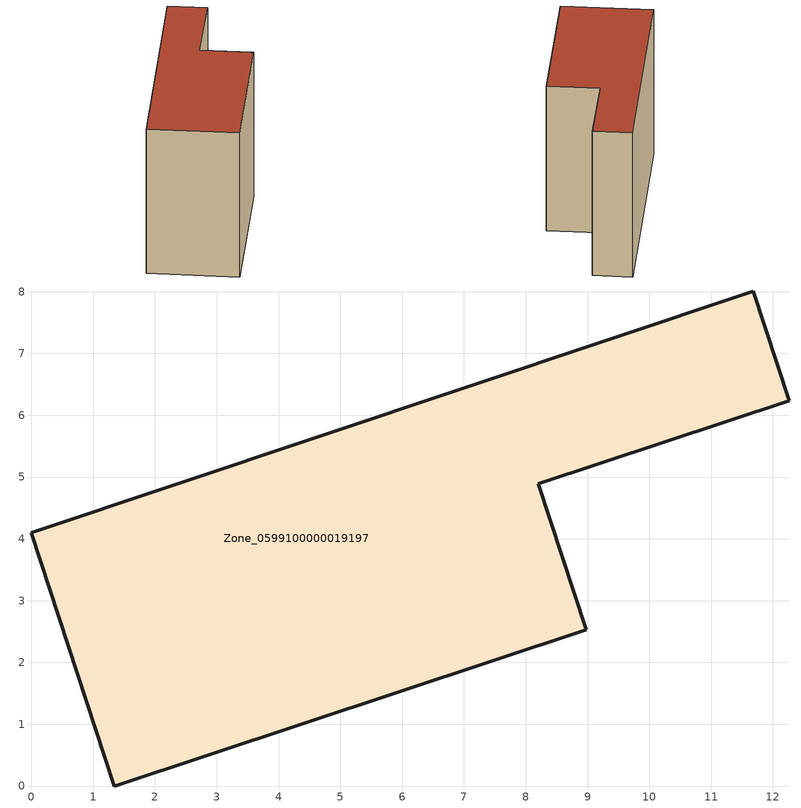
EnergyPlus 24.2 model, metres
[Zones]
Zone_0599100000019197
 floor ground (C_G): 0,4.1 11.68,8.01 12.26,6.23 8.2,4.89 8.98,2.53 1.34,0 z0
 wall outside (C_F): 1.34,0 8.98,2.53 8.2,4.89 12.26,6.23 11.68,8.01 0,4.1 1.34,0 z0:7.5
 roof outside (C_R): 11.68,8.01 0,4.1 1.34,0 8.98,2.53 8.2,4.89 12.26,6.23 z7.5
[BUILDING]
Pand.0599100000019197: North Axis=0; Terrain=City; Loads Convergence Tolerance Value=0.04; Temperature Convergence Tolerance Value=0.4; Solar Distribution=FullExterior; Maximum Number of Warmup Days=25; Minimum Number of Warmup Days=1
[Site:Location]
Rotterdam.The.Hague.AP_ZH_NLD Design_Conditions: Latitude=51.96; Longitude=4.45; Time Zone=1; Elevation=-4.5
[SITE:GROUNDTEMPERATURE:BUILDINGSURFACE]
18, 18, 18, 18, 18, 18, 18, 18, 18, 18, 18, 18
[MATERIAL] Thermal Absorptance=0.9; Solar Absorptance=0.7; Visible Absorptance=0.7
Name | Roughness | Thickness | Conductivity | Density | Specific Heat
G.TI.1946 | MediumSmooth | 0.15 | 1 | 540 | 1210
F.TI.1946 | Rough | 0.3 | 0.857143 | 1920 | 840
R.TI.1946 | MediumRough | 0.2 | 0.1 | 1500 | 1000
[CONSTRUCTION]
C_G: G.TI.1946
C_F: F.TI.1946
C_R: R.TI.1946
[ZONE]
Zone_0599100000019197: Type=1; Multiplier=1; Ceiling Height=Autocalculate; Volume=Autocalculate; Floor Area=autocalculate; Part of Total Floor Area=Yes
[ZONEINFILTRATION:DESIGNFLOWRATE]
Infil_Zone_0599100000019197: Zone or ZoneList or Space or SpaceList=Zone_0599100000019197; Schedule=AlwaysOn; Design Flow Rate Calculation Method=Flow/Area; Flow Rate per Floor Area=0.003; Constant Term Coefficient=1; Temperature Term Coefficient=0; Velocity Term Coefficient=0; Velocity Squared Term Coefficient=0
[HVACTEMPLATE:ZONE:IDEALLOADSAIRSYSTEM]
Zone_0599100000019197: Maximum Heating Supply Air Temperature=50; Minimum Cooling Supply Air Temperature=13; Maximum Heating Supply Air Humidity Ratio=0.0156; Minimum Cooling Supply Air Humidity Ratio=0.0077; Heating Limit=NoLimit; Cooling Limit=NoLimit; Dehumidification Control Type=ConstantSensibleHeatRatio; Cooling Sensible Heat Ratio=0.7; Dehumidification Setpoint=60; Humidification Control Type=None; Humidification Setpoint=30; Outdoor Air Method=None; Outdoor Air Flow Rate per Person=0.00944; Outdoor Air Flow Rate per Zone Floor Area=0; Outdoor Air Flow Rate per Zone=0; Demand Controlled Ventilation Type=None; Outdoor Air Economizer Type=NoEconomizer; Heat Recovery Type=None; Sensible Heat Recovery Effectiveness=0.7; Latent Heat Recovery Effectiveness=0.65
[ZONECONTROL:THERMOSTAT]
ThermostatControl_Zone_0599100000019197: Zone or ZoneList=Zone_0599100000019197; Control Type Schedule=DualSetpointControlType; Control 1=Thermostat_Zone_0599100000019197; Temperature Difference Between Cutout And Setpoint=0
[THERMOSTATSETPOINT:DUALSETPOINT]
Thermostat_Zone_0599100000019197: Heating Setpoint Temperature Schedule=HeatingSetpoint_Zone_0599100000019197; Cooling Setpoint Temperature Schedule=CoolingSetpoint_Zone_0599100000019197
[SCHEDULE:COMPACT]
HeatingSetpoint_Zone_0599100000019197: Through: 12/31, For: AllDays, Until: 24:00, 21
CoolingSetpoint_Zone_0599100000019197: Through: 12/31, For: AllDays, Until: 24:00, 24
DualSetpointControlType: Through: 12/31, For: AllDays, Until: 24:00, 4
AlwaysOn: Through: 12/31, For: AllDays, Until: 24:00, 1
